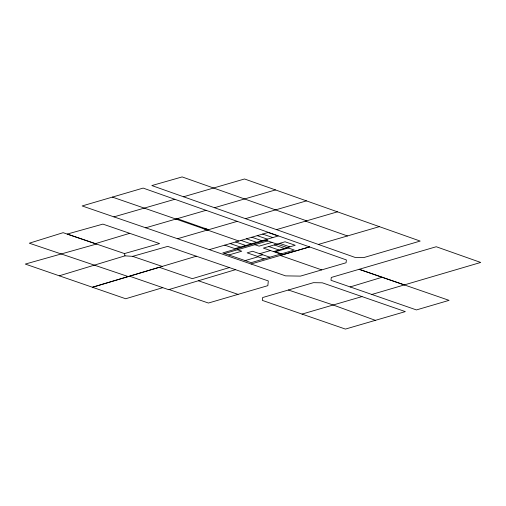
<?xml version="1.0" encoding="UTF-8"?>
<svg xmlns="http://www.w3.org/2000/svg" width="506" height="506" viewBox="0 0 506 506"><rect width="100%" height="100%" fill="white"/><g stroke="black" fill="none" stroke-linecap="round" stroke-linejoin="round"><path stroke-width="0.76" d="M96.494 244.044L25.3 264.069L59.253 275.802L124.963 255.853L132.648 256.352L162.205 266.415M350.139 286.94L382.131 277.244L449.075 300.355L416.444 309.925L330.987 280.286L331.291 277.452L436.242 246.738L480.7 262.45L371.859 294.46M129.7 233.323L95.356 243.664L67.203 234.076L102.908 224.114L159.573 243.576L124.482 253.569L63.117 232.684L29.31 243.203L128.233 276.567L92.427 287.256L59.253 275.802M174.836 199.288L113.92 216.878M196.341 256.213L92.427 287.256L125.684 298.749L162.774 287.667M229.395 267.566L192.318 278.661L159.276 267.301L129.517 276.175L168.58 289.666L235.518 269.666M302.031 314.093L362.005 296.586L405.319 311.607L345.421 329.083L262.329 300.381L262.62 297.553L313.442 282.671L322.354 282.822L362.005 296.586M321.721 269.888L300.475 276.112L285.599 275.871L82.149 205.955L143.141 188.087L346.382 259.932L346.079 262.766L321.721 269.888L280.286 255.46L309.539 246.909L251.046 264.005M183.545 196.777L244.531 178.979L420.182 241.071L363.903 257.541L354.978 257.383L151.832 185.563L182.141 176.917L306.598 220.844M214.519 207.719L275.504 189.927M245.492 218.668L306.484 200.876M177.511 238.731L237.232 221.356M276.478 229.629L337.47 211.831M209.301 249.654L268.452 232.38M224.601 253.538L267.769 240.926M228.82 254.986L241.741 251.216L237.523 249.762M271.988 242.38L259.066 246.15L254.847 244.702M259.667 253.708L270.495 250.546M262.74 254.765L257.326 256.346L247.143 252.848L252.564 251.267L269.85 257.206M273.575 251.602L295.232 245.277L285.049 241.779L263.392 248.104L280.678 254.044M245.113 260.59L258.035 256.814L264.081 258.895M288.281 247.978L275.359 251.754L281.406 253.835M318.382 244.436L379.373 226.644M145.715 227.801L206.05 210.325M112.402 197.1L175.949 219.047L177.252 218.674L208.478 229.724L204.228 228.212L203.108 228.529L207.397 230.034M132.648 256.352L167.72 246.378L268.3 280.938L267.857 285.65L208.402 303.043L169.093 289.521M288.376 290.008L332.885 304.89L375.37 320.342M268.066 232.494L278.249 235.992L234.929 248.648L224.746 245.144M262.652 234.076L272.829 237.573M257.238 235.657L267.415 239.155M279.635 243.361L289.818 246.858M251.817 237.238L262 240.736M274.22 244.942L284.404 248.44M246.403 238.819L256.586 242.323M268.806 246.523L278.989 250.021M240.989 240.401L251.172 243.905M235.575 241.982L245.758 245.486M230.16 243.563L240.344 247.067M198.415 280.76L238.016 294.378M382.131 277.244L359.14 269.3L404.345 284.903M175.949 219.047L238.876 241.02M305.567 221.147L347.47 235.954M124.482 253.569L124.963 255.853M265.941 240.299L222.773 252.905L251.159 262.665L294.328 250.059L265.941 240.299"/></g></svg>
